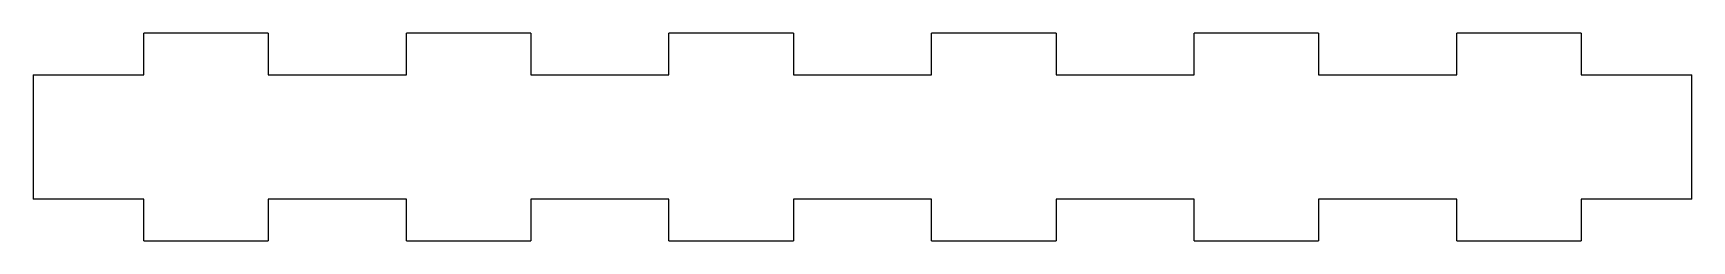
# Model space of a CAD drawing. Header units: millimetres. Extents: x -60 to 60, y -8 to 8.
import ezdxf

# ---------------------------------------------------------------- set-up
doc = ezdxf.new("R2010")
doc.units = ezdxf.units.MM

msp = doc.modelspace()

# ---------------------------------------------------------------- linework, layer by layer
at = {"color": 7, "linetype": 'Continuous', "lineweight": 25}
for p, q in [((-52, 4.5), (-52, 7.5)), ((-43, 7.5), (-52, 7.5)), ((-43, 7.5), (-43, 4.5)), ((-33, 4.5), (-33, 7.5)), ((-24, 7.5), (-33, 7.5)), ((-24, 7.5), (-24, 4.5)), ((-14, 4.5), (-14, 7.5)), ((-5, 7.5), (-14, 7.5)), ((-5, 7.5), (-5, 4.5)), ((5, 4.5), (5, 7.5)), ((14, 7.5), (5, 7.5)), ((14, 7.5), (14, 4.5)), ((24, 4.5), (24, 7.5)), ((33, 7.5), (24, 7.5)), ((33, 7.5), (33, 4.5)), ((43, 4.5), (43, 7.5)), ((52, 7.5), (43, 7.5)), ((52, 7.5), (52, 4.5)), ((-60, 4.5), (-52, 4.5)), ((-60, 4.5), (-60, -4.5)), ((-43, 4.5), (-33, 4.5)), ((-24, 4.5), (-14, 4.5)), ((-5, 4.5), (5, 4.5)), ((14, 4.5), (24, 4.5)), ((33, 4.5), (43, 4.5)), ((52, 4.5), (60, 4.5)), ((60, -4.5), (60, 4.5)), ((-52, -4.5), (-60, -4.5)), ((-52, -7.5), (-52, -4.5)), ((-33, -4.5), (-43, -4.5)), ((-43, -4.5), (-43, -7.5)), ((-33, -7.5), (-33, -4.5)), ((-14, -4.5), (-24, -4.5)), ((-24, -4.5), (-24, -7.5)), ((-14, -7.5), (-14, -4.5)), ((5, -4.5), (-5, -4.5)), ((-5, -4.5), (-5, -7.5)), ((5, -7.5), (5, -4.5)), ((24, -4.5), (14, -4.5)), ((14, -4.5), (14, -7.5)), ((24, -7.5), (24, -4.5)), ((43, -4.5), (33, -4.5)), ((33, -4.5), (33, -7.5)), ((43, -7.5), (43, -4.5)), ((60, -4.5), (52, -4.5)), ((52, -4.5), (52, -7.5)), ((-52, -7.5), (-43, -7.5)), ((-33, -7.5), (-24, -7.5)), ((-14, -7.5), (-5, -7.5)), ((5, -7.5), (14, -7.5)), ((24, -7.5), (33, -7.5)), ((43, -7.5), (52, -7.5))]:
    msp.add_line(p, q, dxfattribs=at)

doc.saveas('drawing.dxf')
